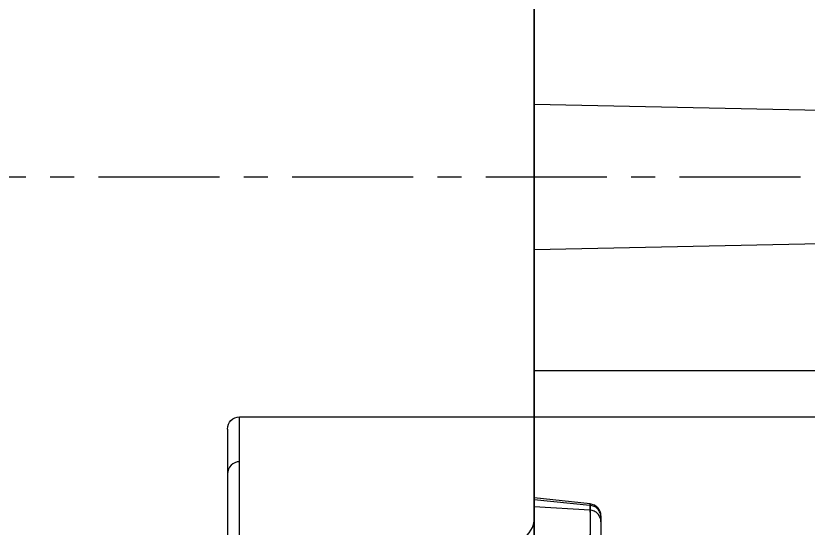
# Model space of a CAD drawing. Header units: millimetres. Extents: x 28656 to 29764, y -21384 to -20601.
# Drawn here: x 28877.28 to 28910.01, y -20837.77 to -20816.6 of the extents above; entities that cross this region are included whole.
import ezdxf

# ---------------------------------------------------------------- set-up
doc = ezdxf.new("R2010")
doc.units = ezdxf.units.MM
doc.header["$LTSCALE"] = 8
doc.linetypes.add('CENTER', pattern=[2, 1.25, -0.25, 0.25, -0.25])
doc.layers.add('Cav-cor', color=30, linetype='Continuous')
doc.layers.add('Ru', color=8, linetype='Continuous')
doc.layers.add('dim', color=3, linetype='Continuous', lineweight=15)

# ---------------------------------------------------------------- blocks, each defined once
blk = doc.blocks.new('20160903.083130')
at = {"layer": 'Cav-cor', "color": 241}
for p, q in [((-0.2369, 23.4378), (-0.2369, 53.3917)), ((-3.2804, 26.0334), (3.2196, 26.0334)), ((-3.2804, 16.7373), (-3.2804, 26.0334)), ((-3.4054, 25.9082), (-3.4054, 16.8625)), ((0.3399, 25.1346), (-0.2369, 25.1958)), ((-0.2369, 25.181), (0.3375, 25.1202)), ((-0.2369, 25.1085), (0.3375, 25.0719)), ((0.3375, 25.1202), (0.3375, 25.0719)), ((0.4516, 25.0103), (0.4516, 23.0597))]:
    blk.add_line(p, q, dxfattribs=at)
for centre, radius, start, end in [((-3.2805, 25.4452), 0.1249, 89.95816, 179.95781), ((0.3266, 25.0104), 0.125, 0, 83.95074), ((-0.4869, 24.9894), 0.25, 299.34058, 0.00001), ((0.3366, 24.9993), 0.1149, 0.01688, 5.23836)]:
    blk.add_arc(centre, radius, start, end, dxfattribs=at)
at = {"layer": 'Cav-cor', "color": 241, "extrusion": (0, 0, -1)}
blk.add_ellipse((-3.2804, 25.9082), major_axis=(0, 0.1252), ratio=0.99863, start_param=4.712389, end_param=6.283185, dxfattribs=at)
at = {"layer": 'Cav-cor', "color": 241}
for points, knots in [([(0.3398, 25.1347), (0.3399, 25.1346), (0.3402, 25.1339), (0.3404, 25.1327), (0.3407, 25.1304), (0.3409, 25.1274), (0.3411, 25.1236), (0.3414, 25.1168), (0.3416, 25.1062), (0.3418, 25.0912), (0.3419, 25.073), (0.3419, 25.0518), (0.3418, 25.0278), (0.3416, 25.0011), (0.3412, 24.9606), (0.3404, 24.9049), (0.3391, 24.8329), (0.3381, 24.7826), (0.3375, 24.7566)], [0, 0, 0, 0, 0.001471, 0.005021, 0.010781, 0.018768, 0.028973, 0.041379, 0.072727, 0.112631, 0.160802, 0.216924, 0.280614, 0.351419, 0.428867, 0.601447, 0.793597, 1, 1, 1, 1]), ([(0.3397, 25.1347), (0.3396, 25.1346), (0.3394, 25.1343), (0.339, 25.1331), (0.3386, 25.1304), (0.338, 25.1259), (0.3377, 25.1223), (0.3375, 25.1202)], [0, 0, 0, 0, 0.023186, 0.073159, 0.262254, 0.571521, 1, 1, 1, 1]), ([(0.4516, 24.9993), (0.4516, 25.0142), (0.4457, 25.0445), (0.4207, 25.0834), (0.383, 25.1107), (0.3527, 25.1189), (0.3375, 25.1202)], [0, 0, 0, 0, 0.246506, 0.495307, 0.746828, 1, 1, 1, 1]), ([(0.4516, 24.951), (0.4516, 24.9659), (0.4457, 24.9962), (0.4207, 25.0351), (0.383, 25.0624), (0.3527, 25.0706), (0.3375, 25.0719)], [0, 0, 0, 0, 0.246506, 0.495307, 0.746828, 1, 1, 1, 1]), ([(0.3375, 25.0719), (0.3384, 25.061), (0.3397, 25.0334), (0.341, 24.984), (0.3418, 24.9194), (0.3421, 24.8105), (0.341, 24.6588), (0.3389, 24.5332), (0.3375, 24.4685)], [0, 0, 0, 0, 0.054401, 0.137327, 0.24572, 0.375466, 0.678437, 1, 1, 1, 1]), ([(0.4422, 24.9972), (0.4437, 24.9935), (0.4491, 24.9787), (0.4516, 24.9628), (0.4516, 24.951)], [0, 0, 0, 0, 0.252121, 1, 1, 1, 1])]:
    blk.add_open_spline(points, degree=3, knots=knots, dxfattribs=at)

msp = doc.modelspace()

# ---------------------------------------------------------------- linework, layer by layer
at = {"linetype": 'CENTER', "ltscale": 0.5}
msp.add_line((28989.695, -20823.266), (28693.695, -20823.266), dxfattribs=at)
at = {"linetype": 'Continuous'}
msp.add_line((28949.195, -20831.266), (28898.695, -20831.266), dxfattribs=at)
at = {"layer": 'Cav-cor', "color": 241}
msp.add_line((28898.695, -20703.266), (28898.695, -20943.266), dxfattribs=at)
at = {"layer": 'Ru'}
for points in [[(28965.759, -20821.666), (28898.695, -20820.266)], [(28965.759, -20824.866), (28898.695, -20826.266)]]:
    msp.add_lwpolyline(points, dxfattribs=at)

# ---------------------------------------------------------------- block references
at = {"layer": 'dim', "xscale": 4, "yscale": 4, "zscale": 4}
msp.add_blockref('20160903.083130', (28899.643, -20937.307), dxfattribs=at)

doc.saveas('drawing.dxf')
